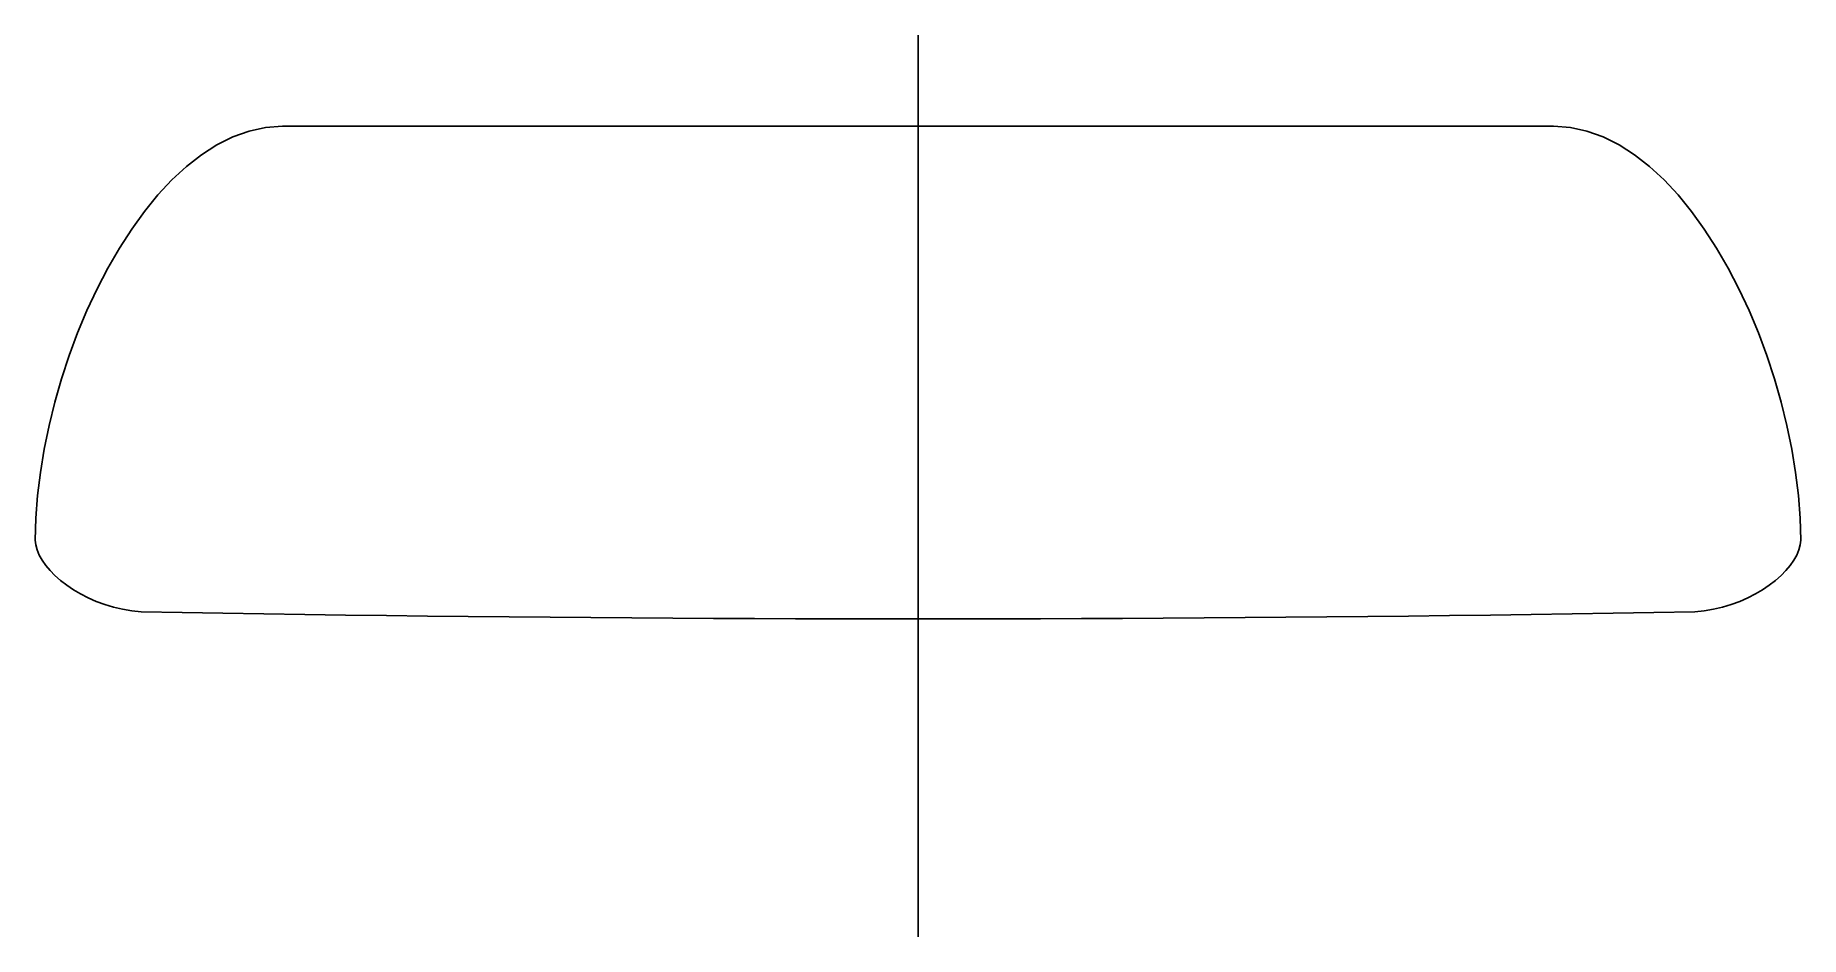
# Model space of a CAD drawing. Header units: metres. Extents: x -194 to 194, y -20 to 178.
import ezdxf

# ---------------------------------------------------------------- set-up
doc = ezdxf.new("R2010")
doc.units = ezdxf.units.M

msp = doc.modelspace()

# ---------------------------------------------------------------- linework, layer by layer
at = {"layer": 'CUT'}
for p, q in [((-150.5306, 155.7736), (-154.0147, 154.0306)), ((-146.9651, 157.0547), (-150.5306, 155.7736)), ((-143.3266, 157.8448), (-146.9651, 157.0547)), ((-139.6233, 158.1147), (-143.3266, 157.8448)), ((-132.6421, 158.1147), (-139.6233, 158.1147)), ((-125.6609, 158.1147), (-132.6421, 158.1147)), ((-118.6798, 158.1147), (-125.6609, 158.1147)), ((-111.6986, 158.1147), (-118.6798, 158.1147)), ((-104.7174, 158.1147), (-111.6986, 158.1147)), ((-97.7363, 158.1147), (-104.7174, 158.1147)), ((-90.7551, 158.1147), (-97.7363, 158.1147)), ((-83.774, 158.1147), (-90.7551, 158.1147)), ((-76.7928, 158.1147), (-83.774, 158.1147)), ((-69.8116, 158.1147), (-76.7928, 158.1147)), ((-62.8305, 158.1147), (-69.8116, 158.1147)), ((-55.8493, 158.1147), (-62.8305, 158.1147)), ((-48.8681, 158.1147), (-55.8493, 158.1147)), ((-41.887, 158.1147), (-48.8681, 158.1147)), ((-34.9058, 158.1147), (-41.887, 158.1147)), ((-27.9247, 158.1147), (-34.9058, 158.1147)), ((-20.9435, 158.1147), (-27.9247, 158.1147)), ((-13.9623, 158.1147), (-20.9435, 158.1147)), ((-6.9812, 158.1147), (-13.9623, 158.1147)), ((0, 158.1147), (-6.9812, 158.1147)), ((6.9812, 158.1147), (0, 158.1147)), ((0, 158.1147), (0, 158.1147)), ((13.9623, 158.1147), (6.9812, 158.1147)), ((20.9435, 158.1147), (13.9623, 158.1147)), ((27.9247, 158.1147), (20.9435, 158.1147)), ((34.9058, 158.1147), (27.9247, 158.1147)), ((41.887, 158.1147), (34.9058, 158.1147)), ((48.8681, 158.1147), (41.887, 158.1147)), ((55.8493, 158.1147), (48.8681, 158.1147)), ((62.8305, 158.1147), (55.8493, 158.1147)), ((69.8116, 158.1147), (62.8305, 158.1147)), ((76.7928, 158.1147), (69.8116, 158.1147)), ((83.774, 158.1147), (76.7928, 158.1147)), ((90.7551, 158.1147), (83.774, 158.1147)), ((97.7363, 158.1147), (90.7551, 158.1147)), ((104.7174, 158.1147), (97.7363, 158.1147)), ((111.6986, 158.1147), (104.7174, 158.1147)), ((118.6798, 158.1147), (111.6986, 158.1147)), ((125.6609, 158.1147), (118.6798, 158.1147)), ((132.6421, 158.1147), (125.6609, 158.1147)), ((139.6233, 158.1147), (132.6421, 158.1147)), ((143.3266, 157.8448), (139.6233, 158.1147)), ((146.9651, 157.0547), (143.3266, 157.8448)), ((150.5306, 155.7736), (146.9651, 157.0547)), ((154.0147, 154.0306), (150.5306, 155.7736)), ((-157.4093, 151.8551), (-160.7061, 149.2761)), ((-154.0147, 154.0306), (-157.4093, 151.8551)), ((157.4093, 151.8551), (154.0147, 154.0306)), ((160.7061, 149.2761), (157.4093, 151.8551)), ((-160.7061, 149.2761), (-163.8969, 146.323)), ((163.8969, 146.323), (160.7061, 149.2761)), ((-163.8969, 146.323), (-166.9733, 143.0248)), ((166.9733, 143.0248), (163.8969, 146.323)), ((-166.9733, 143.0248), (-169.9272, 139.4109)), ((169.9272, 139.4109), (166.9733, 143.0248)), ((-169.9272, 139.4109), (-172.7503, 135.5104)), ((172.7503, 135.5104), (169.9272, 139.4109)), ((-172.7503, 135.5104), (-175.4344, 131.3526)), ((175.4344, 131.3526), (172.7503, 135.5104)), ((-175.4344, 131.3526), (-177.9712, 126.9666)), ((177.9712, 126.9666), (175.4344, 131.3526)), ((-177.9712, 126.9666), (-180.3524, 122.3816)), ((180.3524, 122.3816), (177.9712, 126.9666)), ((-180.3524, 122.3816), (-182.5699, 117.627)), ((182.5699, 117.627), (180.3524, 122.3816)), ((-182.5699, 117.627), (-184.6153, 112.7318)), ((184.6153, 112.7318), (182.5699, 117.627)), ((-184.6153, 112.7318), (-186.4804, 107.7253)), ((186.4804, 107.7253), (184.6153, 112.7318)), ((-186.4804, 107.7253), (-188.157, 102.6367)), ((188.157, 102.6367), (186.4804, 107.7253)), ((-188.157, 102.6367), (-189.6368, 97.4952)), ((189.6368, 97.4952), (188.157, 102.6367)), ((-189.6368, 97.4952), (-190.9115, 92.3301)), ((190.9115, 92.3301), (189.6368, 97.4952)), ((-190.9115, 92.3301), (-191.973, 87.1704)), ((191.973, 87.1704), (190.9115, 92.3301)), ((-191.973, 87.1704), (-192.813, 82.0455)), ((192.813, 82.0455), (191.973, 87.1704)), ((-192.813, 82.0455), (-193.4232, 76.9846)), ((193.4232, 76.9846), (192.813, 82.0455)), ((-193.4232, 76.9846), (-193.7953, 72.0168)), ((193.7953, 72.0168), (193.4232, 76.9846)), ((-193.7953, 72.0168), (-193.9212, 67.1713)), ((193.9212, 67.1713), (193.7953, 72.0168)), ((-193.9212, 67.1713), (-193.8241, 66.1005)), ((-193.8241, 66.1005), (-193.5386, 64.998)), ((193.5386, 64.998), (193.8241, 66.1005)), ((193.8241, 66.1005), (193.9212, 67.1713)), ((-193.5386, 64.998), (-193.0738, 63.874)), ((-193.0738, 63.874), (-192.4385, 62.7388)), ((-192.4385, 62.7388), (-191.6417, 61.6026)), ((191.6417, 61.6026), (192.4385, 62.7388)), ((192.4385, 62.7388), (193.0738, 63.874)), ((193.0738, 63.874), (193.5386, 64.998)), ((-191.6417, 61.6026), (-190.6924, 60.4757)), ((-190.6924, 60.4757), (-189.5994, 59.3682)), ((-189.5994, 59.3682), (-188.3717, 58.2904)), ((-188.3717, 58.2904), (-187.0182, 57.2526)), ((187.0182, 57.2526), (188.3717, 58.2904)), ((188.3717, 58.2904), (189.5994, 59.3682)), ((189.5994, 59.3682), (190.6924, 60.4757)), ((190.6924, 60.4757), (191.6417, 61.6026)), ((-187.0182, 57.2526), (-185.5478, 56.2649)), ((-185.5478, 56.2649), (-183.9696, 55.3377)), ((-183.9696, 55.3377), (-182.2923, 54.4811)), ((-182.2923, 54.4811), (-180.5251, 53.7053)), ((180.5251, 53.7053), (182.2923, 54.4811)), ((182.2923, 54.4811), (183.9696, 55.3377)), ((183.9696, 55.3377), (185.5478, 56.2649)), ((185.5478, 56.2649), (187.0182, 57.2526)), ((-180.5251, 53.7053), (-178.6767, 53.0206)), ((-178.6767, 53.0206), (-176.7561, 52.4373)), ((-176.7561, 52.4373), (-174.7723, 51.9655)), ((-174.7723, 51.9655), (-172.7342, 51.6155)), ((-172.7342, 51.6155), (-170.6507, 51.3976)), ((-170.6507, 51.3976), (-161.669, 51.2388)), ((-161.669, 51.2388), (-152.6874, 51.0887)), ((-152.6874, 51.0887), (-143.7058, 50.9471)), ((-143.7058, 50.9471), (-134.7242, 50.8141)), ((-134.7242, 50.8141), (-125.7426, 50.6897)), ((-125.7426, 50.6897), (-116.761, 50.5738)), ((-116.761, 50.5738), (-107.7794, 50.4666)), ((-107.7794, 50.4666), (-98.7977, 50.3679)), ((98.7977, 50.3679), (107.7794, 50.4666)), ((107.7794, 50.4666), (116.761, 50.5738)), ((116.761, 50.5738), (125.7426, 50.6897)), ((125.7426, 50.6897), (134.7242, 50.8141)), ((134.7242, 50.8141), (143.7058, 50.9471)), ((143.7058, 50.9471), (152.6874, 51.0887)), ((152.6874, 51.0887), (161.669, 51.2388)), ((161.669, 51.2388), (170.6507, 51.3976)), ((170.6507, 51.3976), (172.7342, 51.6155)), ((172.7342, 51.6155), (174.7723, 51.9655)), ((174.7723, 51.9655), (176.7561, 52.4373)), ((176.7561, 52.4373), (178.6767, 53.0206)), ((178.6767, 53.0206), (180.5251, 53.7053)), ((-98.7977, 50.3679), (-89.8161, 50.2778)), ((-89.8161, 50.2778), (-80.8345, 50.1963)), ((-80.8345, 50.1963), (-71.8529, 50.1233)), ((-71.8529, 50.1233), (-62.8713, 50.059)), ((-62.8713, 50.059), (-53.8897, 50.0032)), ((-53.8897, 50.0032), (-44.9081, 49.956)), ((-44.9081, 49.956), (-35.9265, 49.9174)), ((-35.9265, 49.9174), (-26.9448, 49.8874)), ((-26.9448, 49.8874), (-17.9632, 49.8659)), ((-17.9632, 49.8659), (-8.9816, 49.8531)), ((-8.9816, 49.8531), (0, 49.8488)), ((0, 49.8488), (8.9816, 49.8531)), ((0, 49.8488), (0, 49.8488)), ((8.9816, 49.8531), (17.9632, 49.8659)), ((17.9632, 49.8659), (26.9448, 49.8874)), ((26.9448, 49.8874), (35.9265, 49.9174)), ((35.9265, 49.9174), (44.9081, 49.956)), ((44.9081, 49.956), (53.8897, 50.0032)), ((53.8897, 50.0032), (62.8713, 50.059)), ((62.8713, 50.059), (71.8529, 50.1233)), ((71.8529, 50.1233), (80.8345, 50.1963)), ((80.8345, 50.1963), (89.8161, 50.2778)), ((89.8161, 50.2778), (98.7977, 50.3679))]:
    msp.add_line(p, q, dxfattribs=at)
at = {"layer": 'REG'}
msp.add_line((0, -20), (0, 178.1147), dxfattribs=at)

doc.saveas('drawing.dxf')
